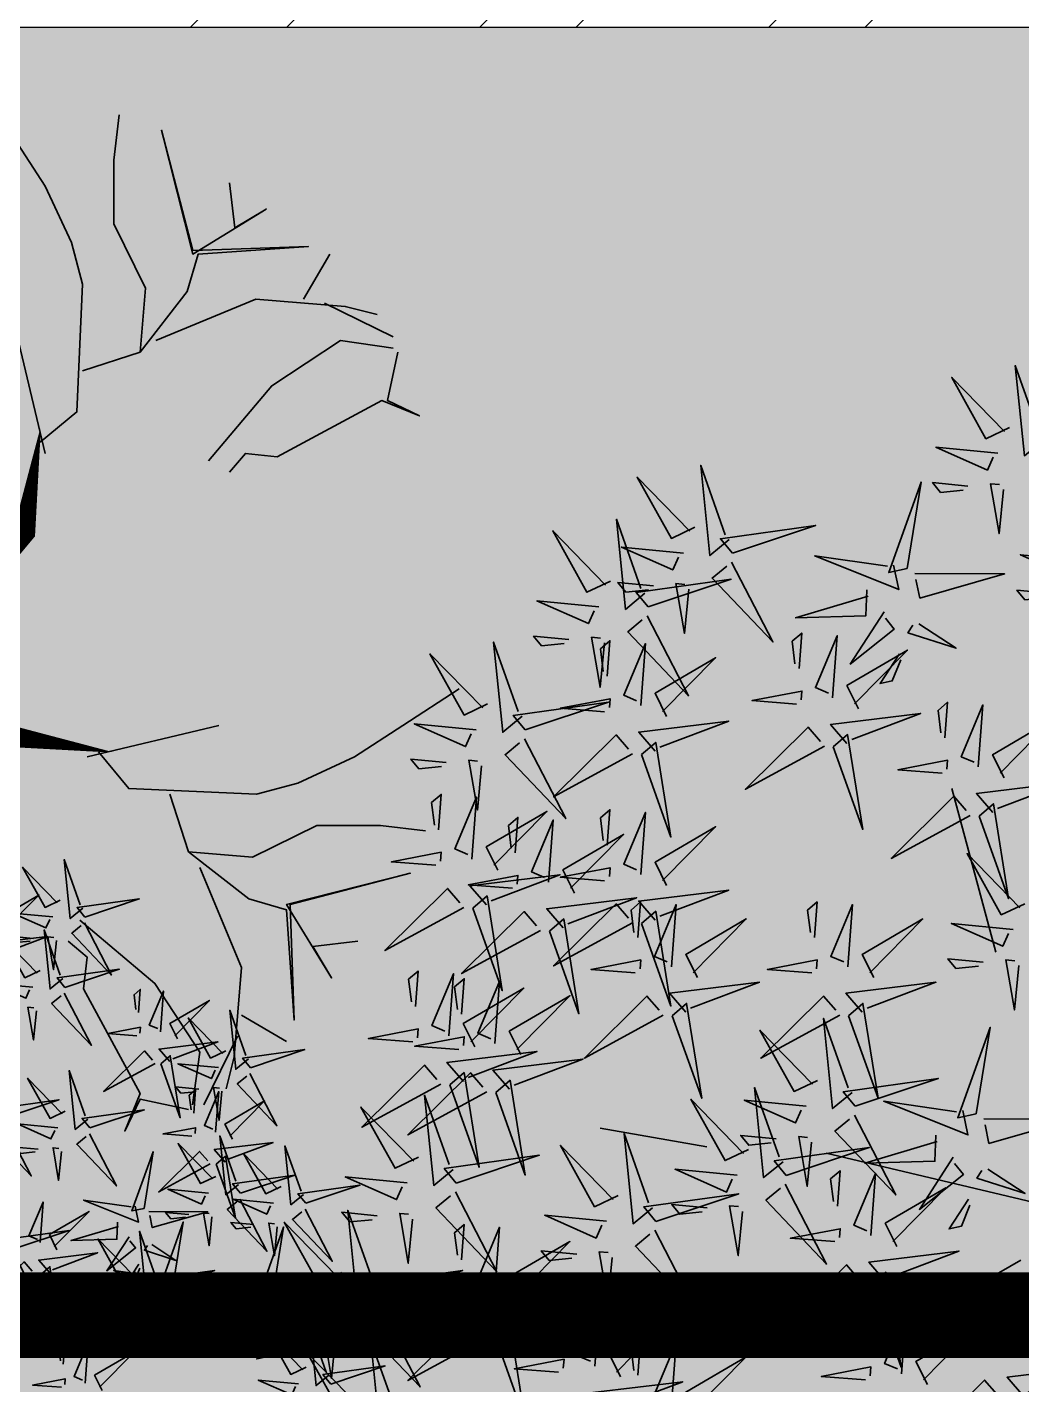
# Model space of a CAD drawing. Header units: millimetres. Extents: x 0 to 59560, y 0 to 21447.
# Drawn here: x 33140 to 33603, y 11920 to 12552 of the extents above; entities that cross this region are included whole.
import ezdxf

# ---------------------------------------------------------------- set-up
doc = ezdxf.new("R2010")
doc.units = ezdxf.units.MM
doc.header["$LTSCALE"] = 150
doc.linetypes.add('DASHED', pattern=[0.75, 0.5, -0.25])
for name, color, linetype in [('ad-Elevation 10', 8, 'Continuous'), ('ad-Wall', 240, 'Continuous'), ('ad-Wall hatch', 8, 'Continuous')]:
    doc.layers.add(name, color=color, linetype=linetype)
doc.layers.add('ad-Landscape', color=7, linetype='Continuous', lineweight=35, true_color=0x007f00)
doc.layers.add('ad-Landscape 2', color=7, linetype='Continuous', lineweight=35, true_color=0x264c00)
doc.layers.add('ad-Secondary Roof', color=6, linetype='Continuous', true_color=0xff00ff)

# ---------------------------------------------------------------- blocks, each defined once
blk = doc.blocks.new('$ZCDB_AUDIT_GENERATED_84B5')
at = {"layer": 'ad-Landscape'}
blk.add_line((-124.2, -652.6), (-157.7, -842.3), dxfattribs=at)
for points in [[(-835, 1007.8), (-876.2, 987.1), (-939.2, 1094.8), (-843.4, 1000.5)], [(-854.3, 961.7), (-964.6, 970), (-872.5, 931.4), (-862.8, 954.4)], [(-1166, 756.5), (-1215.3, 904.1), (-1191.8, 735.2), (-1166, 756.5)], [(-906.4, 902.3), (-969.4, 907), (-954.8, 890.1), (-914.9, 895)], [(-974.8, 702), (-1024.2, 849.6), (-1000.7, 680.7), (-974.8, 702)], [(-1150.2, 755), (-1008.3, 828.6), (-1121.8, 720.5), (-1143.1, 746.4)], [(-1190.3, 750.9), (-1161.9, 716.5), (-1322.1, 700.2), (-1198.9, 743.8)], [(-1212, 689.6), (-1192.2, 648), (-1301.2, 587.1), (-1204.9, 680.9)], [(-999.2, 696.4), (-970.7, 661.9), (-1131, 645.7), (-1007.8, 689.3)], [(-1102, 678.9), (-1023.4, 671.3), (-1112.1, 656.1), (-1110.6, 671.8)], [(-1166.4, 669.3), (-1176.9, 559.2), (-1136.4, 650.5), (-1159.3, 660.7)], [(-1059.9, 523.7), (-1093.8, 494.6), (-1113.3, 654.4), (-1067.1, 532.2)], [(-1121.7, 544.2), (-1162.9, 523.5), (-1225.9, 631.2), (-1130.2, 536.9)], [(-1020.9, 635), (-1001.1, 593.4), (-1110, 532.6), (-1013.8, 626.4)], [(-1108, 616), (-1114, 553.1), (-1096.8, 567.3), (-1100.9, 607.4)], [(-975.2, 614.7), (-985.8, 504.7), (-945.3, 596), (-968.1, 606.1)], [(-910.8, 624.4), (-832.2, 616.8), (-921, 601.5), (-919.5, 617.3)], [(-1166.4, 14.8), (-1176.9, -95.3), (-1136.4, -4), (-1159.3, 6.1)], [(-718.6, -144.5), (-752.5, -173.6), (-772, -13.7), (-725.8, -136)], [(-1108, -38.5), (-1114, -101.4), (-1096.8, -87.2), (-1100.9, -47.1)], [(-780.4, -124), (-821.5, -144.7), (-884.6, -37), (-788.8, -131.3)], [(-1381.4, -53.6), (-1353, -88.1), (-1513.2, -104.3), (-1390.1, -60.7)], [(-556.7, -87.7), (-536.9, -129.3), (-645.8, -190.1), (-549.6, -96.3)], [(-1403.2, -114.9), (-1383.3, -156.5), (-1492.3, -217.4), (-1396.1, -123.6)], [(-712.5, -168.7), (-565.9, -116.3), (-734.3, -143.3), (-712.5, -168.7)], [(-1357.5, -135.2), (-1368, -245.3), (-1327.6, -154), (-1350.4, -143.9)], [(-1293.1, -125.6), (-1214.5, -133.2), (-1303.2, -148.4), (-1301.7, -132.7)], [(-1143.7, -283.2), (-1143, -123.3), (-1099.9, -274), (-1132.7, -280.9)], [(-799.7, -170.1), (-910, -161.8), (-817.9, -200.4), (-808.2, -177.3)], [(-1299.1, -188.5), (-1305.1, -251.4), (-1287.9, -237.2), (-1292, -197.1)], [(-713.7, -184.4), (-637.3, -324.8), (-747.6, -213.6), (-722.2, -191.7)], [(-1053.9, -275.7), (-1010.7, -209.6), (-1038.4, -295.3), (-1051.6, -286.6)], [(-851.8, -229.5), (-914.8, -224.8), (-900.2, -241.7), (-860.3, -236.8)], [(-788.8, -234.2), (-794.8, -313), (-811.8, -224.6), (-796, -225.8)], [(-1152.3, -296.4), (-1306, -271.7), (-1145.4, -329.2), (-1152.3, -296.4)], [(-841.4, -403.5), (-875.3, -432.7), (-894.8, -272.8), (-848.7, -395.1)], [(-1158.7, -320.6), (-1114.9, -311.4), (-1174.8, -460.8), (-1156.4, -331.5)], [(-903.2, -383.1), (-944.4, -403.7), (-1007.5, -296), (-911.7, -390.3)], [(-1000.9, -310.2), (-948, -344.7), (-952.6, -322.9), (-990, -307.9)], [(-1075.2, -337.2), (-982.6, -397.6), (-1044.7, -319.4), (-1064.3, -334.9)], [(-1114.4, -368.3), (-1068.3, -370), (-1064.9, -494.8), (-1103.4, -366)], [(-835.4, -427.8), (-688.8, -375.4), (-857.2, -402.4), (-835.4, -427.8)], [(-922.6, -429.1), (-1032.9, -420.9), (-940.7, -459.5), (-931.1, -436.4)], [(-836.6, -443.5), (-760.1, -583.9), (-870.5, -472.6), (-845, -450.8)], [(-1179.6, -607.1), (-1229, -459.4), (-1205.5, -628.4), (-1179.6, -607.1)], [(-974.6, -488.6), (-1037.7, -483.9), (-1023.1, -500.8), (-983.1, -495.9)], [(-911.6, -493.3), (-917.6, -572.1), (-934.7, -483.7), (-918.9, -484.8)], [(-1163.9, -608.6), (-1022, -535), (-1135.5, -643.1), (-1156.8, -617.2)], [(-119.8, -578.6), (-100, -620.2), (-209, -681), (-112.7, -587.2)], [(-425.4, -669.4), (-466.6, -690.1), (-529.7, -582.4), (-433.9, -676.7)], [(-74.2, -598.9), (-84.7, -708.9), (-44.2, -617.6), (-67, -607.5)], [(8.2, -743.4), (-41.2, -595.8), (-17.7, -764.7), (8.2, -743.4)], [(-9.8, -589.2), (68.8, -596.8), (-19.9, -612), (-18.4, -596.3)], [(352.8, -669.4), (311.6, -690.1), (248.5, -582.4), (344.3, -676.7)], [(-1204, -612.6), (-1175.5, -647.1), (-1335.8, -663.4), (-1212.6, -619.7)], [(-1084.1, -757), (-1133.4, -609.4), (-1109.9, -778.4), (-1084.1, -757)], [(-827.8, -744.4), (-861.7, -773.6), (-881.2, -613.7), (-835.1, -736)], [(-527.4, -744.4), (-561.3, -773.6), (-580.8, -613.7), (-534.7, -736)], [(-889.6, -724), (-930.8, -744.6), (-993.8, -636.9), (-898.1, -731.2)], [(-589.2, -724), (-630.4, -744.6), (-693.5, -636.9), (-597.7, -731.2)], [(-1225.7, -674), (-1205.9, -715.6), (-1314.8, -776.5), (-1218.6, -682.6)], [(-357.5, -714.1), (-210.9, -661.7), (-379.3, -688.7), (-357.5, -714.1)], [(-15.8, -652.1), (-21.8, -715), (-4.6, -700.8), (-8.7, -660.7)], [(23.9, -744.9), (165.8, -671.4), (52.3, -779.4), (31, -753.6)], [(-1180, -694.3), (-1190.5, -804.4), (-1150.1, -713.1), (-1172.9, -702.9)], [(-1115.6, -684.7), (-1037, -692.3), (-1125.7, -707.5), (-1124.2, -691.8)], [(-1068.3, -758.6), (-926.4, -685), (-1039.9, -793.1), (-1061.2, -767.2)], [(346.4, -826.2), (312.4, -855.4), (293, -695.5), (339.1, -817.8)], [(-821.7, -768.6), (-675.1, -716.3), (-843.5, -743.3), (-821.7, -768.6)], [(-444.7, -715.5), (-555, -707.2), (-462.9, -745.8), (-453.2, -722.8)], [(-521.3, -768.6), (-374.8, -716.3), (-543.2, -743.3), (-521.3, -768.6)], [(284.5, -805.8), (243.4, -826.4), (180.3, -718.7), (276.1, -813.1)], [(333.5, -715.5), (223.2, -707.2), (315.3, -745.8), (325, -722.8)], [(-1121.6, -747.6), (-1127.7, -810.5), (-1110.4, -796.3), (-1114.5, -756.2)], [(-358.7, -729.9), (-282.3, -870.2), (-392.6, -759), (-367.2, -737.1)], [(-1108.4, -762.6), (-1079.9, -797.1), (-1240.2, -813.4), (-1117, -769.7)], [(-908.9, -770), (-1019.2, -761.8), (-927.1, -800.3), (-917.4, -777.3)], [(-608.6, -770), (-718.8, -761.8), (-626.7, -800.3), (-617.1, -777.3)], [(-496.8, -774.9), (-559.8, -770.2), (-545.3, -787.1), (-505.3, -782.2)], [(-433.8, -779.7), (-439.8, -858.4), (-456.8, -770), (-441.1, -771.2)], [(-16.2, -749), (12.3, -783.5), (-148, -799.7), (-24.8, -756.1)], [(281.4, -774.9), (218.4, -770.2), (232.9, -787.1), (272.9, -782.2)], [(-822.9, -784.4), (-746.5, -924.8), (-856.8, -813.5), (-831.4, -791.7)], [(-513.8, -908.1), (-547.7, -937.2), (-567.2, -777.3), (-521, -899.6)], [(-522.5, -784.4), (-446.1, -924.8), (-556.4, -813.5), (-531, -791.7)], [(-575.6, -887.6), (-616.8, -908.3), (-679.8, -800.6), (-584, -894.9)], [(-37.9, -810.4), (-18.1, -852), (-127, -912.8), (-30.8, -819)], [(-1130.1, -824), (-1110.3, -865.6), (-1219.3, -926.5), (-1123, -832.6)], [(-1084.5, -844.3), (-1095, -954.4), (-1054.5, -863.1), (-1077.3, -852.9)], [(-1020.1, -834.7), (-941.4, -842.3), (-1030.2, -857.5), (-1028.7, -841.8)], [(-961, -829.5), (-1024, -824.8), (-1009.5, -841.7), (-969.5, -836.8)], [(-898, -834.2), (-904, -913), (-921, -824.6), (-905.3, -825.7)], [(-865.6, -975.2), (-915, -827.6), (-891.5, -996.5), (-865.6, -975.2)], [(-660.6, -829.5), (-723.6, -824.8), (-709.1, -841.7), (-669.1, -836.8)], [(-597.6, -834.2), (-603.6, -913), (-620.7, -824.6), (-604.9, -825.7)], [(7.8, -830.7), (-2.8, -940.7), (37.7, -849.4), (14.9, -839.3)], [(72.2, -821), (150.8, -828.6), (62, -843.8), (63.5, -828.1)], [(265.2, -851.8), (154.9, -843.6), (247, -882.2), (256.7, -859.1)], [(-507.7, -932.3), (-361.1, -879.9), (-529.5, -906.9), (-507.7, -932.3)], [(-227.1, -1003.5), (-261, -1032.7), (-280.5, -872.8), (-234.3, -995)], [(66.1, -883.9), (60.1, -946.8), (77.4, -932.6), (73.3, -892.5)], [(209.8, -1003.5), (175.9, -1032.7), (156.4, -872.8), (202.6, -995)], [(-1026.1, -897.6), (-1032.1, -960.5), (-1014.9, -946.3), (-1019, -906.2)], [(-849.9, -976.7), (-708, -903.2), (-821.4, -1011.2), (-842.8, -985.4)], [(-554.7, -1044.4), (-588.6, -1073.6), (-608.1, -913.7), (-562, -1036)], [(-288.9, -983), (-330, -1003.7), (-393.1, -896), (-297.3, -990.3)], [(148, -983), (106.8, -1003.7), (43.8, -896), (139.5, -990.3)], [(213.1, -911.3), (150.1, -906.6), (164.7, -923.5), (204.7, -918.6)], [(276.1, -916), (270.1, -994.8), (253.1, -906.4), (268.9, -907.6)], [(-616.5, -1023.9), (-657.7, -1044.6), (-720.8, -936.9), (-625, -1031.2)], [(-594.9, -933.7), (-705.2, -925.4), (-613.1, -964), (-603.4, -940.9)], [(-508.9, -948), (-432.5, -1088.4), (-542.8, -977.2), (-517.4, -955.3)], [(-240.7, -1085.3), (-274.6, -1114.5), (-294.1, -954.6), (-248, -1076.9)], [(-60.1, -1097.9), (-109.5, -950.3), (-85.9, -1119.2), (-60.1, -1097.9)], [(-889.9, -980.8), (-861.5, -1015.3), (-1021.7, -1031.5), (-898.6, -987.9)], [(-647, -993.1), (-710, -988.4), (-695.4, -1005.3), (-655.5, -1000.4)], [(-584, -997.8), (-590, -1076.6), (-607, -988.2), (-591.3, -989.4)], [(-302.5, -1064.9), (-343.7, -1085.5), (-406.8, -977.8), (-311, -1072.1)], [(-221, -1027.7), (-74.4, -975.4), (-242.8, -1002.3), (-221, -1027.7)], [(215.9, -1027.7), (362.5, -975.4), (194.1, -1002.3), (215.9, -1027.7)], [(-548.6, -1068.6), (-402.1, -1016.3), (-570.5, -1043.2), (-548.6, -1068.6)], [(-308.2, -1029.1), (-418.5, -1020.8), (-326.4, -1059.4), (-316.7, -1036.4)], [(-44.4, -1099.5), (97.5, -1025.9), (-15.9, -1134), (-37.3, -1108.1)], [(128.7, -1029.1), (18.4, -1020.8), (110.5, -1059.4), (120.2, -1036.4)], [(-911.7, -1042.2), (-891.9, -1083.8), (-1000.8, -1144.6), (-904.6, -1050.8)], [(-801.6, -1052.8), (-723, -1060.4), (-811.7, -1075.7), (-810.2, -1059.9)], [(-635.9, -1070), (-746.1, -1061.7), (-654, -1100.3), (-644.4, -1077.3)], [(-234.6, -1109.5), (-88.1, -1057.2), (-256.5, -1084.1), (-234.6, -1109.5)], [(-222.2, -1043.5), (-145.8, -1183.9), (-256.1, -1072.6), (-230.7, -1050.8)], [(214.7, -1043.5), (291.1, -1183.9), (180.8, -1072.6), (206.2, -1050.8)], [(-866, -1062.5), (-876.5, -1172.5), (-836.1, -1081.2), (-858.9, -1071.1)], [(-549.8, -1084.4), (-473.4, -1224.8), (-583.8, -1113.5), (-558.3, -1091.7)], [(-360.3, -1088.6), (-423.3, -1083.8), (-408.7, -1100.8), (-368.8, -1095.8)], [(-297.3, -1093.3), (-303.3, -1172), (-320.3, -1083.6), (-304.5, -1084.8)], [(76.6, -1088.6), (13.6, -1083.8), (28.1, -1100.8), (68.1, -1095.8)], [(139.6, -1093.3), (133.6, -1172), (116.6, -1083.6), (132.3, -1084.8)], [(-321.9, -1110.9), (-432.1, -1102.7), (-340, -1141.2), (-330.3, -1118.2)], [(-84.4, -1103.5), (-56, -1138), (-216.2, -1154.2), (-93.1, -1110.6)], [(144.7, -1234.3), (95.3, -1086.7), (118.8, -1255.6), (144.7, -1234.3)], [(-807.6, -1115.7), (-813.6, -1178.6), (-796.4, -1164.4), (-800.5, -1124.4)], [(-687.9, -1129.5), (-751, -1124.7), (-736.4, -1141.7), (-696.4, -1136.8)], [(-624.9, -1134.2), (-630.9, -1213), (-648, -1124.6), (-632.2, -1125.7)], [(-235.8, -1125.3), (-159.4, -1265.7), (-269.7, -1154.4), (-244.3, -1132.6)], [(-373.9, -1170.4), (-436.9, -1165.7), (-422.4, -1182.6), (-382.4, -1177.7)], [(-310.9, -1175.1), (-316.9, -1253.9), (-334, -1165.5), (-318.2, -1166.6)], [(-106.2, -1164.9), (-86.3, -1206.5), (-195.3, -1267.4), (-99.1, -1173.5)], [(3.9, -1175.6), (82.5, -1183.2), (-6.2, -1198.4), (-4.7, -1182.7)], [(160.4, -1235.8), (302.3, -1162.3), (188.8, -1270.3), (167.5, -1244.4)], [(-60.5, -1185.2), (-71, -1295.3), (-30.6, -1204), (-53.4, -1193.8)], [(352.4, -1199), (380.9, -1233.5), (220.7, -1249.7), (343.8, -1206.1)], [(120.3, -1239.9), (148.8, -1274.4), (-11.4, -1290.6), (111.7, -1247)], [(-2.1, -1238.5), (-8.1, -1301.4), (9.1, -1287.1), (5, -1247.1)], [(330.7, -1260.4), (350.5, -1301.9), (241.6, -1362.8), (337.8, -1269)], [(98.6, -1301.3), (118.4, -1342.9), (9.5, -1403.7), (105.7, -1309.9)], [(144.3, -1321.5), (133.8, -1431.6), (174.2, -1340.3), (151.4, -1330.2)], [(208.7, -1311.9), (287.3, -1319.5), (198.6, -1334.7), (200.1, -1319)], [(202.7, -1374.8), (196.7, -1437.7), (213.9, -1423.5), (209.8, -1383.4)]]:
    blk.add_lwpolyline(points, dxfattribs=at)
at = {"layer": 'ad-Landscape 2'}
for p, q in [((-12.4, -16.3), (-113, -440.5)), ((77, -94.4), (121.7, -172.6)), ((-470.6, -139.1), (-761.2, -217.2))]:
    blk.add_line(p, q, dxfattribs=at)
for points in [[(103.7, 1424.7), (54.4, 1572.3), (77.9, 1403.4), (103.7, 1424.7)], [(-387.8, 1356.5), (-437.1, 1504.1), (-413.6, 1335.2), (-387.8, 1356.5)], [(-372, 1355), (-230.1, 1428.5), (-343.6, 1320.5), (-364.9, 1346.4)], [(-160.7, 1284.9), (-160, 1444.8), (-116.9, 1294.1), (-149.7, 1287.2)], [(79.4, 1419.1), (107.8, 1384.6), (-52.4, 1368.4), (70.8, 1412)], [(-756.4, 1206.5), (-805.8, 1354.1), (-782.2, 1185.2), (-756.4, 1206.5)], [(-70.9, 1292.4), (-27.7, 1358.5), (-55.4, 1272.9), (-68.6, 1281.5)], [(57.7, 1357.7), (77.5, 1316.1), (-31.5, 1255.3), (64.8, 1349.1)], [(-412.1, 1350.9), (-383.7, 1316.4), (-543.9, 1300.2), (-420.7, 1343.8)], [(103.3, 1337.4), (92.8, 1227.4), (133.3, 1318.7), (110.4, 1328.8)], [(-415.1, 1179.2), (-464.4, 1326.8), (-440.9, 1157.9), (-415.1, 1179.2)], [(-433.8, 1289.5), (-414, 1248), (-523, 1187.1), (-426.7, 1280.9)], [(-169.3, 1271.7), (-323, 1296.4), (-162.4, 1238.9), (-169.3, 1271.7)], [(-740.7, 1205), (-598.8, 1278.5), (-712.2, 1170.5), (-733.6, 1196.4)], [(-500.1, 1137.3), (-534, 1108.2), (-553.5, 1268), (-507.4, 1145.8)], [(-388.2, 1269.3), (-398.7, 1159.2), (-358.2, 1250.5), (-381.1, 1260.6)], [(-323.8, 1278.9), (-245.2, 1271.3), (-333.9, 1256.1), (-332.4, 1271.8)], [(-175.7, 1247.6), (-131.9, 1256.8), (-191.9, 1107.3), (-173.4, 1236.6)], [(-18, 1257.9), (35, 1223.4), (30.4, 1245.3), (-7, 1260.2)], [(-561.9, 1157.8), (-603.1, 1137.1), (-666.2, 1244.8), (-570.4, 1150.5)], [(-399.4, 1177.7), (-257.4, 1251.3), (-370.9, 1143.2), (-392.2, 1169.1)], [(-92.2, 1230.9), (0.4, 1170.5), (-61.7, 1248.7), (-81.3, 1233.2)], [(-329.8, 1216), (-335.8, 1153.1), (-318.6, 1167.3), (-322.7, 1207.4)], [(-780.7, 1200.9), (-752.3, 1166.4), (-912.5, 1150.2), (-789.3, 1193.8)], [(-131.4, 1199.8), (-85.3, 1198.1), (-81.9, 1073.4), (-120.4, 1202.1)], [(-439.4, 1173.7), (-411, 1139.2), (-571.2, 1122.9), (-448, 1166.6)], [(-494, 1113.1), (-347.5, 1165.5), (-515.9, 1138.5), (-494, 1113.1)], [(-174.3, 1012.2), (-173.7, 1172.1), (-130.6, 1021.4), (-163.4, 1014.5)], [(-802.5, 1139.6), (-782.6, 1098), (-891.6, 1037.1), (-795.3, 1130.9)], [(-773.2, 987.3), (-807.1, 958.2), (-826.6, 1118), (-780.4, 995.8)], [(-756.8, 1119.3), (-767.3, 1009.2), (-726.8, 1100.5), (-749.7, 1110.6)], [(-692.4, 1128.9), (-613.8, 1121.3), (-702.5, 1106.1), (-701, 1121.8)], [(-581.3, 1111.7), (-691.5, 1120), (-599.4, 1081.4), (-589.8, 1104.4)], [(-461.1, 1112.3), (-441.3, 1070.7), (-550.3, 1009.8), (-454, 1103.7)], [(-495.2, 1097.3), (-418.8, 957), (-529.1, 1068.2), (-503.7, 1090.1)], [(-415.5, 1092), (-426, 981.9), (-385.5, 1073.2), (-408.4, 1083.4)], [(-365.5, 930.4), (-364.8, 1090.2), (-321.7, 939.6), (-354.5, 932.7)], [(-351.1, 1101.6), (-272.5, 1094), (-361.2, 1078.8), (-359.7, 1094.5)], [(-155.7, 961.1), (-205, 1108.7), (-181.5, 939.8), (-155.7, 961.1)], [(-698.4, 1066), (-704.4, 1003.1), (-687.2, 1017.3), (-691.3, 1057.4)], [(-84.5, 1019.7), (-41.3, 1085.8), (-69, 1000.1), (-82.2, 1008.8)], [(-633.3, 1052.3), (-696.3, 1057), (-681.8, 1040.1), (-641.8, 1045)], [(-570.3, 1047.5), (-576.3, 968.8), (-593.4, 1057.2), (-577.6, 1056)], [(-357.1, 1038.7), (-363.1, 975.8), (-345.9, 990), (-350, 1030.1)], [(-767.1, 963.1), (-620.5, 1015.5), (-788.9, 988.5), (-767.1, 963.1)], [(-183, 999), (-336.7, 1023.7), (-176.1, 966.2), (-183, 999)], [(-140, 959.5), (2, 1033.1), (-111.5, 925), (-132.8, 950.9)], [(-275.7, 937.9), (-232.5, 1004), (-260.1, 918.3), (-273.4, 927)], [(-189.3, 974.8), (-145.6, 984), (-205.5, 834.6), (-187, 963.9)], [(-105.9, 958.2), (-13.2, 897.8), (-75.4, 976), (-94.9, 960.5)], [(-31.6, 985.2), (21.3, 950.7), (16.7, 972.5), (-20.7, 987.5)], [(-768.3, 947.3), (-691.9, 807), (-802.2, 918.2), (-776.8, 940.1)], [(-374.1, 917.2), (-527.8, 941.9), (-367.2, 884.4), (-374.1, 917.2)], [(-180, 955.5), (-151.6, 921), (-311.8, 904.8), (-188.6, 948.4)], [(-592.6, 770.2), (-641.9, 917.8), (-618.4, 748.9), (-592.6, 770.2)], [(-145, 927.1), (-99, 925.4), (-95.6, 800.6), (-134.1, 929.4)], [(-843.4, 897.5), (-849.4, 818.8), (-866.4, 907.2), (-850.7, 906)], [(-380.5, 893), (-336.7, 902.2), (-396.6, 752.7), (-378.2, 882.1)], [(-297, 876.4), (-204.4, 816), (-266.5, 894.2), (-286.1, 878.7)], [(-201.7, 894.1), (-181.9, 852.5), (-290.9, 791.6), (-194.6, 885.5)], [(-222.7, 903.4), (-169.8, 868.9), (-174.4, 890.7), (-211.8, 905.7)], [(-156.1, 873.8), (-166.6, 763.7), (-126.1, 855), (-149, 865.2)], [(-91.7, 883.5), (-13.1, 875.8), (-101.8, 860.6), (-100.3, 876.4)], [(120.7, 803.3), (79.5, 782.6), (16.5, 890.3), (112.2, 796)], [(-336.2, 845.3), (-290.1, 843.6), (-286.7, 718.8), (-325.2, 847.6)], [(-576.8, 768.6), (-434.9, 842.2), (-548.4, 734.1), (-569.7, 760)], [(-97.7, 820.6), (-103.7, 757.7), (-86.5, 771.9), (-90.6, 811.9)], [(-959.1, 700.5), (-817.2, 774), (-930.7, 666), (-952, 691.8)], [(-199.8, 660.1), (-233.7, 630.9), (-253.2, 790.8), (-207, 668.5)], [(-616.9, 764.6), (-588.5, 730.1), (-748.7, 713.9), (-625.5, 757.5)], [(-261.6, 680.5), (-302.7, 659.9), (-365.8, 767.6), (-270, 673.2)], [(101.4, 757.2), (-8.9, 765.5), (83.2, 726.9), (92.9, 749.9)], [(-638.6, 703.2), (-618.8, 661.6), (-727.8, 600.7), (-631.5, 694.6)], [(-264.9, 565.6), (-314.3, 713.2), (-290.7, 544.3), (-264.9, 565.6)], [(49.3, 697.7), (-13.7, 702.5), (0.8, 685.5), (40.8, 690.4)], [(112.3, 693), (106.3, 614.2), (89.3, 702.6), (105, 701.5)], [(-619.9, 538.4), (-669.2, 686), (-645.7, 517), (-619.9, 538.4)], [(-593, 682.9), (-603.5, 572.8), (-563, 664.1), (-585.9, 674.3)], [(-528.6, 692.6), (-450, 684.9), (-538.7, 669.7), (-537.2, 685.5)], [(-193.7, 635.8), (-47.1, 688.2), (-215.5, 661.2), (-193.7, 635.8)], [(-534.6, 629.7), (-540.6, 566.8), (-523.4, 581), (-527.5, 621)], [(-280.9, 634.5), (-391.2, 642.7), (-299.1, 604.1), (-289.4, 627.2)], [(-249.2, 564.1), (-107.3, 637.7), (-220.7, 529.6), (-242.1, 555.5)], [(-604.1, 536.8), (-462.2, 610.4), (-575.7, 502.3), (-597, 528.2)], [(-194.9, 620.1), (-118.4, 479.7), (-228.8, 591), (-203.4, 612.8)], [(-37.8, 466.8), (-37.2, 626.6), (5.9, 476), (-26.9, 469.1)], [(319, -89.9), (285.1, -119.1), (265.6, 40.8), (311.8, -81.4)], [(-174.3, -160.5), (-173.7, -0.6), (-130.6, -151.3), (-163.4, -158.2)], [(-84.5, -153), (-41.3, -86.9), (-69, -172.5), (-82.2, -163.9)], [(-511, -108), (-521.6, -218), (-481.1, -126.7), (-503.9, -116.6)], [(-446.7, -98.3), (-368, -105.9), (-456.8, -121.2), (-455.3, -105.4)], [(237.9, -115.5), (127.6, -107.2), (219.7, -145.8), (229.4, -122.8)], [(323.9, -129.9), (400.4, -270.3), (290, -159), (315.4, -137.2)], [(-452.7, -161.2), (-458.7, -224.1), (-441.4, -209.9), (-445.5, -169.8)], [(-183, -173.7), (-336.7, -149), (-176.1, -206.5), (-183, -173.7)], [(-189.3, -197.8), (-145.6, -188.6), (-205.5, -338.1), (-187, -208.8)], [(-31.6, -187.5), (21.3, -222), (16.7, -200.1), (-20.7, -185.2)], [(185.8, -175), (122.8, -170.2), (137.4, -187.2), (177.4, -182.3)], [(298.2, -260.3), (257, -281), (193.9, -173.3), (289.7, -267.6)], [(248.8, -179.7), (242.8, -258.4), (225.8, -170), (241.6, -171.2)], [(-105.9, -214.5), (-13.2, -274.9), (-75.4, -196.7), (-94.9, -212.2)], [(114.3, -335.4), (80.4, -364.5), (60.9, -204.6), (107, -326.9)], [(-196.6, -388.9), (-246, -241.3), (-222.5, -410.2), (-196.6, -388.9)], [(52.5, -314.9), (11.3, -335.6), (-51.8, -227.9), (44, -322.2)], [(-363.6, -376.3), (-397.5, -405.4), (-417, -245.5), (-370.9, -367.8)], [(-145, -245.6), (-99, -247.3), (-95.6, -372), (-134.1, -243.3)], [(-425.4, -355.8), (-466.6, -376.5), (-529.7, -268.8), (-433.9, -363.1)], [(120.3, -359.6), (266.9, -307.2), (98.5, -334.2), (120.3, -359.6)], [(278.8, -306.4), (168.6, -298.1), (260.7, -336.7), (270.4, -313.7)], [(-180.9, -390.4), (-39, -316.9), (-152.5, -424.9), (-173.8, -399)], [(-357.5, -400.5), (-210.9, -348.1), (-379.3, -375.1), (-357.5, -400.5)], [(33.1, -361), (-77.2, -352.7), (14.9, -391.3), (24.6, -368.2)], [(226.8, -365.9), (163.8, -361.1), (178.3, -378.1), (218.3, -373.2)], [(289.8, -370.6), (283.8, -449.3), (266.8, -360.9), (282.5, -362.1)], [(-73.8, -511.6), (-123.1, -364), (-99.6, -532.9), (-73.8, -511.6)], [(119.1, -375.3), (195.6, -515.7), (85.2, -404.5), (110.7, -382.6)], [(-444.7, -401.9), (-555, -393.6), (-462.9, -432.2), (-453.2, -409.1)], [(-221, -394.5), (-192.5, -429), (-352.8, -445.2), (-229.6, -401.6)], [(-358.7, -416.2), (-282.3, -556.6), (-392.6, -445.4), (-367.2, -423.5)], [(-19, -420.4), (-82, -415.7), (-67.4, -432.6), (-27.4, -427.7)], [(44, -425.1), (38, -503.9), (21, -415.5), (36.8, -416.7)], [(-496.8, -461.3), (-559.8, -456.6), (-545.3, -473.5), (-505.3, -468.6)], [(-433.8, -466), (-439.8, -544.8), (-456.8, -456.4), (-441.1, -457.6)], [(-242.7, -455.8), (-222.9, -497.4), (-331.8, -558.3), (-235.6, -464.5)], [(-58, -513.1), (83.9, -439.6), (-29.6, -547.6), (-50.9, -521.7)], [(-197, -476.1), (-207.5, -586.2), (-167.1, -494.9), (-189.9, -484.8)], [(-132.6, -466.5), (-54, -474.1), (-142.8, -489.3), (-141.3, -473.6)], [(-98.1, -517.2), (-69.7, -551.7), (-229.9, -567.9), (-106.7, -524.3)], [(-138.6, -529.4), (-144.7, -592.3), (-127.4, -578.1), (-131.5, -538)], [(-363.6, -689.9), (-397.5, -719), (-417, -559.2), (-370.9, -681.4)]]:
    blk.add_lwpolyline(points, dxfattribs=at)
blk = doc.blocks.new('$ZCDB_AUDIT_GENERATED_873B')
at = {"layer": 'ad-Landscape'}
for points in [[(366.46, 359.97, 35.98, 14.39, 0), (431.54, 298.66, 14.39, 0.72, 0), (441.94, 232.52, 0, 0, 0), (441.94, 271.88, 0, 0, 0), (524.19, 247.36, 0, 0, 0), (541.37, 252.2, 0, 0, 0), (599.67, 340.29, 0, 0, 0), (579.33, 315.77, 0, 0, 0), (575.71, 359.97, 0, 0, 0), (579.33, 315.77, 0, 0, 0), (541.37, 252.2, 0, 0, 0), (648.03, 286.4, 0, 0, 0), (692.32, 237.36, 0, 0, 0), (648.03, 288.98, 0, 0, 0), (692.32, 301.25, 0, 0, 0), (713.11, 293.82, 0, 0, 0), (692.32, 306.09, 0, 0, 0), (716.27, 347.71, 0, 0, 0), (692.32, 306.09, 0, 0, 0), (719.89, 396.76, 0, 0, 0)], [(359.97, 353.42, 35.98, 14.39, 0), (298.66, 288.34, 14.39, 0.72, 0), (232.52, 277.95, 0, 0, 0), (271.88, 277.95, 0, 0, 0), (247.36, 195.69, 0, 0, 0), (252.2, 178.52, 0, 0, 0), (340.29, 120.22, 0, 0, 0), (315.77, 140.56, 0, 0, 0), (359.97, 144.17, 0, 0, 0), (315.77, 140.56, 0, 0, 0), (252.2, 178.52, 0, 0, 0), (286.4, 71.86, 0, 0, 0), (237.36, 27.57, 0, 0, 0), (288.98, 71.86, 0, 0, 0), (301.25, 27.57, 0, 0, 0), (293.82, 6.78, 0, 0, 0), (306.09, 27.57, 0, 0, 0), (347.71, 3.62, 0, 0, 0), (306.09, 27.57, 0, 0, 0), (396.76, 0, 0, 0, 0)]]:
    blk.add_lwpolyline(points, format="xyseb", dxfattribs=at)
for points in [[(239.94, 277.95), (220.25, 253.99), (137, 250.38), (109.9, 257.61), (73.11, 274.78), (41.49, 295.12), (4.71, 319.07)], [(247.36, 274.78), (161.53, 295.12)], [(565.32, 259.62), (575.71, 247.36), (596.5, 249.62), (664.75, 212.83), (689.15, 222.84), (668.36, 212.83), (675.14, 181.21)], [(193.47, 250.38), (181.21, 212.87), (139.59, 209.25), (97.64, 230.04), (56.01, 230.04), (26.65, 226.43)], [(551.76, 252.2), (592.89, 203.15), (637.63, 173.79), (671.98, 178.63)], [(441.94, 239.94), (465.89, 220.25), (469.51, 137), (462.28, 109.9), (445.1, 73.12), (424.76, 41.49), (400.81, 4.71)], [(445.1, 247.36), (424.76, 161.53)], [(181.21, 212.87), (141.84, 182.13), (117.32, 174.9), (112.48, 103.04), (115.06, 178.52), (36.65, 198.86), (117.32, 178.52), (87.96, 130.61), (100.22, 150.95), (70.86, 154.57)], [(173.79, 202.47), (146.68, 137.39), (151.52, 79.09), (156.69, 58.3)], [(469.51, 193.47), (507.02, 181.21), (510.63, 139.59), (489.84, 97.64), (489.84, 56.01), (493.46, 26.65)], [(507.02, 181.21), (537.75, 141.84), (544.98, 117.32), (616.84, 112.48), (541.37, 115.06), (521.03, 36.65), (541.37, 117.32), (589.27, 87.96), (568.93, 100.22), (565.32, 70.86)], [(517.41, 173.79), (582.49, 146.68), (640.79, 151.52), (661.58, 156.69)], [(627.24, 149.27), (671.98, 171.21)], [(252.2, 168.12), (203.15, 127), (173.79, 82.25), (178.63, 47.91)], [(259.62, 154.57), (247.36, 144.17), (249.62, 123.38), (212.83, 55.14), (222.84, 30.73), (212.83, 51.52), (181.21, 44.74)], [(613.68, 146.68), (630.85, 117.32)], [(146.68, 106.21), (117.32, 89.03)], [(149.27, 92.65), (171.21, 47.91)]]:
    blk.add_lwpolyline(points, dxfattribs=at)
blk = doc.blocks.new('zw$BA31')
at = {"layer": 'ad-Secondary Roof', "linetype": 'DASHED', "ltscale": 2, "const_width": 40}
blk.add_lwpolyline([(-15525, -5560), (-19695, -5560), (-19695, 565), (-15525, 565)], dxfattribs=at)

msp = doc.modelspace()

# ---------------------------------------------------------------- hatches: boundary and pattern name
at = {"transparency": 33554559}
h = msp.add_hatch(color=256, dxfattribs=at)
h.dxf.hatch_style = 1
h.set_gradient(color1=(153, 204, 0), color2=(63, 127, 0), tint=1, name='INVSPHERICAL')
h.paths.add_polyline_path([(36002.6, 8582.27), (32752.6, 8582.27), (32752.6, 12552.27), (36002.6, 12552.27)])
h = msp.add_hatch(dxfattribs=at)
h.set_pattern_fill('GRASS', color=74)
h.set_pattern_definition([(90, (-1077932.94, 678727.299), (-17.96051224, 17.96051224), [4.7625, -31.1585245]), (45, (-1077932.94, 678727.3), (-17.96051224, 17.96051224), [4.7625, -20.6375]), (135, (-1077932.94, 678727.3), (-17.96051224, -17.96051224), [4.7625, -20.6375])])
h.paths.add_polyline_path([(36002.6, 8582.27), (32752.6, 8582.27), (32752.6, 12552.27), (36002.6, 12552.27)])
at = {"layer": 'ad-Wall hatch'}
h = msp.add_hatch(dxfattribs=at)
h.set_pattern_fill('ANSI32', color=256, scale=10)
h.set_pattern_definition([(45, (32602.6, 3722.27), (-67.35192, 67.35192), []), (45, (32647.5, 3722.27), (-67.35192, 67.35192), [])])
h.paths.add_polyline_path([(46792.6, 8252.27), (46792.6, 8582.27), (37537.6, 8582.27), (37537.6, 8352.27), (37637.6, 8352.27), (37637.6, 7652.27), (37752.6, 7652.27), (37752.6, 8352.27), (40952.6, 8352.27), (40952.6, 6852.27), (39452.6, 6852.27), (39452.6, 6737.27), (40952.6, 6737.27), (40952.6, 3952.27), (37752.6, 3952.27), (37752.6, 6737.27), (38652.6, 6737.27), (38652.6, 6852.27), (37637.6, 6852.27), (37637.6, 3952.27), (32982.6, 3952.27), (32982.6, 8352.27), (36637.6, 8352.27), (36637.6, 8582.27), (36232.6, 8582.27), (36232.6, 12782.27), (32982.6, 12782.27), (32982.6, 12927.27), (32752.6, 12927.27), (32752.6, 12552.27), (36002.6, 12552.27), (36002.6, 8582.27), (32752.6, 8582.27), (32752.6, 3722.27), (41182.6, 3722.27), (41182.6, 8352.27), (46562.6, 8352.27), (46562.6, 8252.27)])
h.paths.add_polyline_path([(46562.6, 7402.27), (46562.6, 3722.27), (47492.6, 3722.27), (47492.6, 3952.27), (46792.6, 3952.27), (46792.6, 7402.27)])
h.paths.add_polyline_path([(48152.6, 12552.27), (48152.6, 8352.27), (50697.6, 8352.27), (50697.6, 3952.27), (48342.6, 3952.27), (48342.6, 3722.27), (50927.6, 3722.27), (50927.6, 8582.27), (48382.6, 8582.27), (48382.6, 12552.27), (50927.6, 12552.27), (50927.6, 17477.27), (32752.6, 17477.27), (32752.6, 14127.27), (32982.6, 14127.27), (32982.6, 17247.27), (38052.6, 17247.27), (38052.6, 12552.27), (40292.6, 12552.27), (40292.6, 12782.27), (40192.6, 12782.27), (40192.6, 13632.27), (40077.6, 13632.27), (40077.6, 12782.27), (38282.6, 12782.27), (38282.6, 17247.27), (40077.6, 17247.27), (40077.6, 14397.27), (40192.6, 14397.27), (40192.6, 17247.27), (43622.6, 17247.27), (43622.6, 12782.27), (41192.6, 12782.27), (41192.6, 12552.27), (46952.6, 12552.27), (46952.6, 12782.27), (46537.6, 12782.27), (46537.6, 13277.27), (46307.6, 13277.27), (46307.6, 12667.27), (43852.6, 12667.27), (43852.6, 14372.27), (44857.6, 14372.27), (44857.6, 14487.27), (43852.6, 14487.27), (43852.6, 17247.27), (46307.6, 17247.27), (46307.6, 14487.27), (45657.6, 14487.27), (45657.6, 14372.27), (46537.6, 14372.27), (46537.6, 17247.27), (50697.6, 17247.27), (50697.6, 12782.27), (47852.6, 12782.27), (47852.6, 12552.27)])

# ---------------------------------------------------------------- linework, layer by layer
at = {"layer": 'ad-Elevation 10'}
msp.add_lwpolyline([(36002.6, 8582.27), (32752.6, 8582.27), (32752.6, 12552.27), (36002.6, 12552.27)], close=True, dxfattribs=at)
at = {"layer": 'ad-Wall'}
msp.add_lwpolyline([(36637.6, 8352.27), (36637.6, 8582.27), (36232.6, 8582.27), (36232.6, 12782.27), (32982.6, 12782.27), (32982.6, 12927.27), (32752.6, 12927.27), (32752.6, 12552.27), (36002.6, 12552.27), (36002.6, 8582.27), (32752.6, 8582.27), (32752.6, 3722.27)], dxfattribs=at)

# ---------------------------------------------------------------- block references
msp.add_blockref('zw$BA31', (50927.6, 17512.27))
at = {"layer": 'ad-Landscape', "xscale": -0.7144563243118911, "yscale": 0.7144563243118911, "zscale": 0.7144563243118911, "rotation": 89.99999999999991}
msp.add_blockref('$ZCDB_AUDIT_GENERATED_873B', (33344.24, 12530.4), dxfattribs=at)
at = {"layer": 'ad-Landscape', "linetype": 'Continuous', "rotation": 270.0000000000002}
for p, xscale, yscale, zscale in [((33627.18, 11998.04), 0.2620739326953544, 0.2620739326953544, 0.2620739326953544), ((33036.87, 11937.9), 0.1713600815364864, 0.1713600815364864, 0.1713600815364864)]:
    msp.add_blockref('$ZCDB_AUDIT_GENERATED_84B5', p, dxfattribs=dict(at, xscale=xscale, yscale=yscale, zscale=zscale))

doc.saveas('drawing.dxf')
